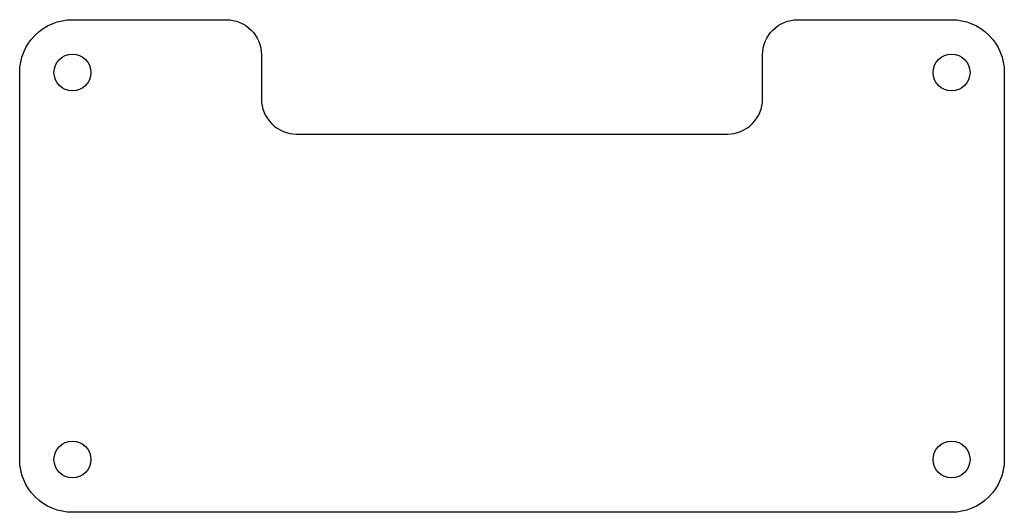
# Model space of a CAD drawing. Header units: millimetres. Extents: x -28 to 28, y -14 to 14.
import ezdxf

# ---------------------------------------------------------------- set-up
doc = ezdxf.new("R2010")
doc.units = ezdxf.units.MM
doc.layers.get('0').update_dxf_attribs({"linetype": 'CONTINUOUS'})

msp = doc.modelspace()

# ---------------------------------------------------------------- linework, layer by layer
msp.add_lwpolyline([(25, -14), (-25, -14, -0.414214), (-28, -11), (-28, 11, -0.414214), (-25, 14), (-16.25, 14, -0.414214), (-14.25, 12), (-14.25, 9.5, 0.414214), (-12.25, 7.5), (12.25, 7.5, 0.414214), (14.25, 9.5), (14.25, 12, -0.414214), (16.25, 14), (25, 14, -0.414214), (28, 11), (28, -11, -0.414214)], format="xyb", close=True)
for centre in [(-25, 11), (25, 11), (-25, -11), (25, -11)]:
    msp.add_circle(centre, 1.05)

doc.saveas('drawing.dxf')
